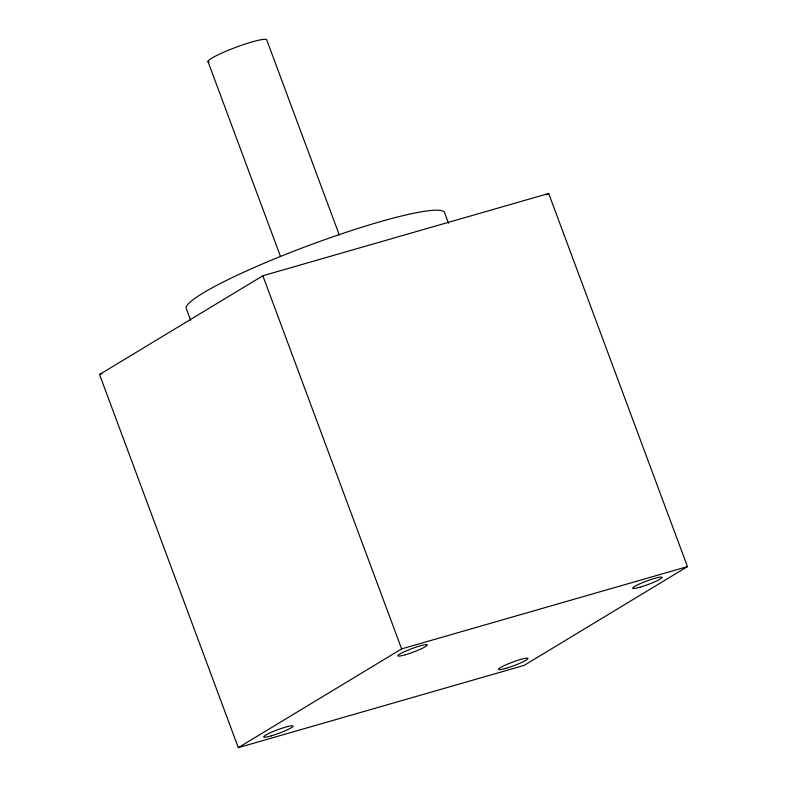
<?xml version="1.0" encoding="UTF-8"?>
<svg xmlns="http://www.w3.org/2000/svg" width="787" height="787" viewBox="0 0 787 787"><rect width="100%" height="100%" fill="white"/><g stroke="black" fill="none" stroke-linecap="round" stroke-linejoin="round"><path stroke-width="1.18" d="M99.536 374.504L262.848 275.755L548.696 193.484L687.464 566.62L524.152 665.379L238.304 747.65L99.536 374.504L101.897 373.825M546.601 194.743L548.696 193.484M238.304 747.65L401.626 648.891L687.464 566.62M448.492 223.282L444.773 213.287A137.853 16.557 -20.4 0 0 314.859 243.232A137.853 16.557 -20.4 0 0 186.106 308.061L190.651 320.279M339.286 234.988L266.773 40.009A31.332 3.768 -20.4 0 0 233.414 48.253A31.332 3.768 -20.4 0 0 209.027 62.212M207.984 61.553L280.506 256.532M262.848 275.755L401.626 648.891M405.275 654.774A15.661 1.879 -20.4 0 0 427.262 644.986A15.661 1.879 -20.4 0 0 405.157 651.341A15.661 1.879 -20.4 0 0 405.275 654.774M640.067 587.2A15.661 1.879 -20.4 0 0 662.064 577.402A15.661 1.879 -20.4 0 0 639.959 583.767A15.661 1.879 -20.4 0 0 640.067 587.2M271.122 735.894A15.661 1.879 -20.4 0 0 293.108 726.106A15.661 1.879 -20.4 0 0 271.003 732.461A15.661 1.879 -20.4 0 0 271.122 735.894M505.913 668.32A15.661 1.879 -20.4 0 0 527.91 658.522A15.661 1.879 -20.4 0 0 505.805 664.887A15.661 1.879 -20.4 0 0 505.913 668.32"/></g></svg>
